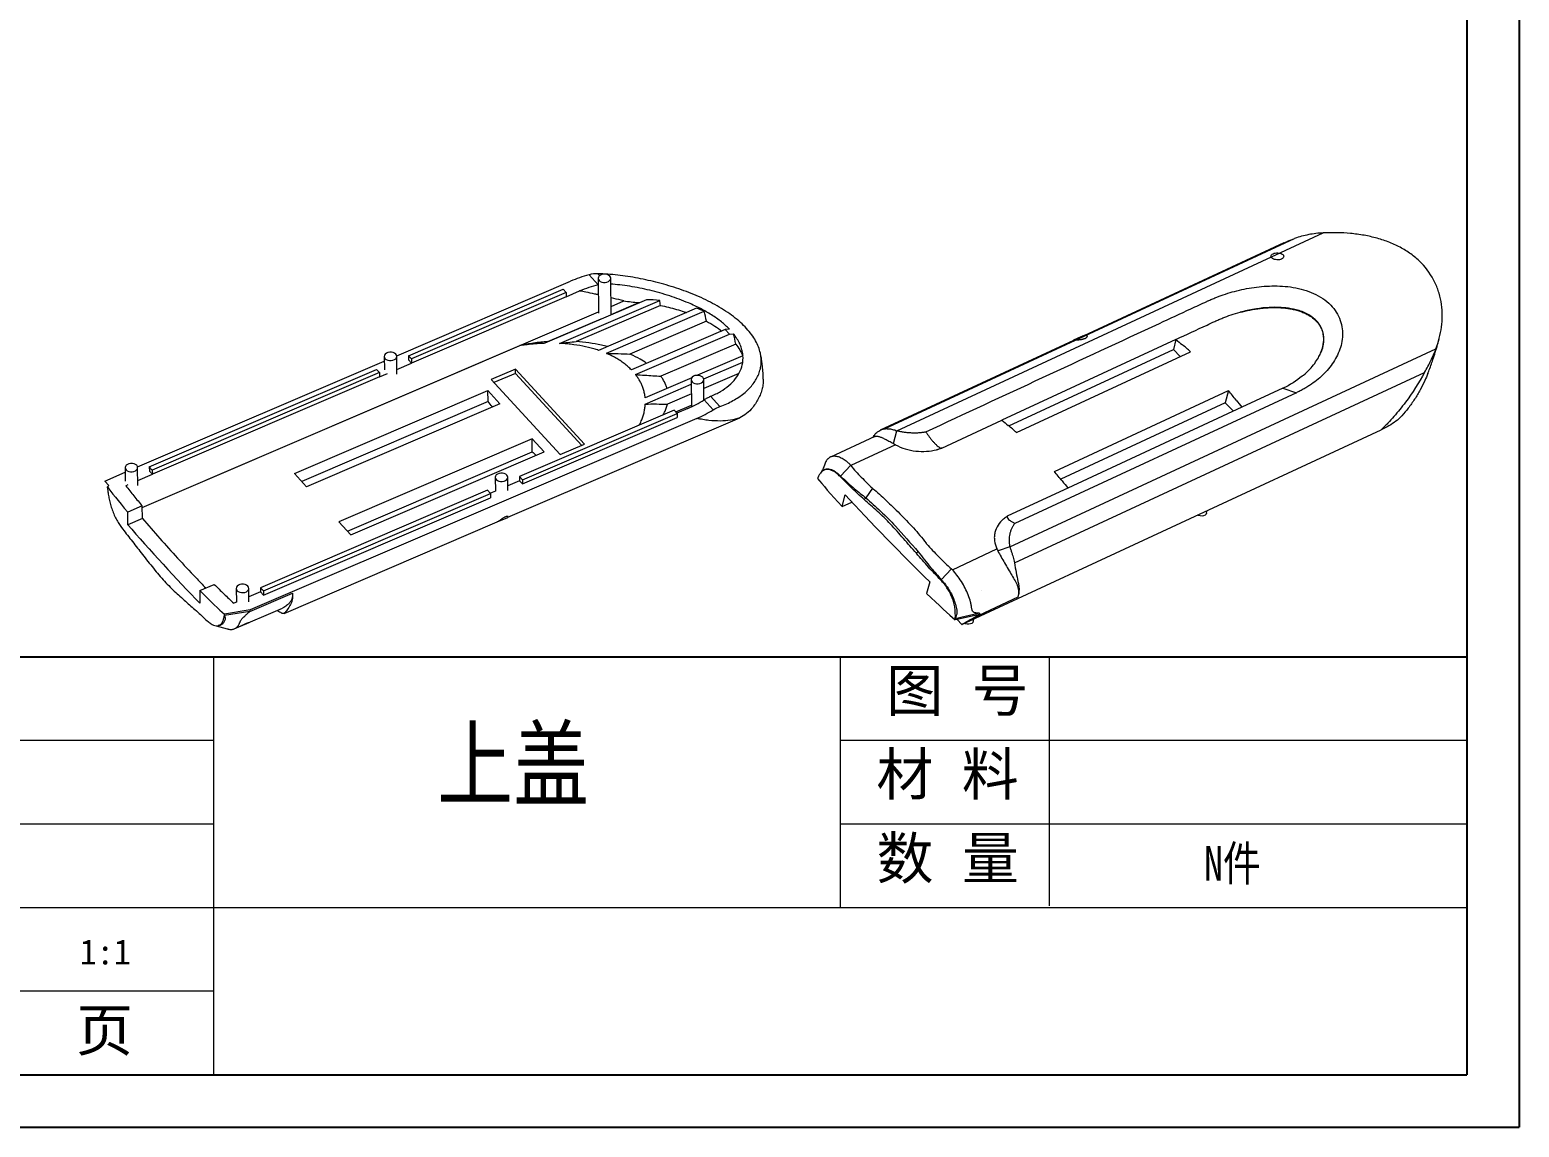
# Model space of a CAD drawing. Header units: inches. Extents: x 3168 to 3805, y 519 to 654.
# Drawn here: x 3476.3 to 3567.9, y 519 to 586.5 of the extents above; entities that cross this region are included whole.
import ezdxf

# ---------------------------------------------------------------- set-up
doc = ezdxf.new("R2010")
doc.units = ezdxf.units.IN
doc.layers.add('文字', color=81, linetype='Continuous')
doc.layers.add('细实线', color=3, linetype='Continuous', lineweight=9)
doc.styles.get("Standard").update_dxf_attribs({"font": 'txt', "bigfont": 'gbcbig.shx'})
doc.styles.add('宋体', font='', dxfattribs={"width": 0.8, "height": 3.5})
doc.styles.get('宋体').set_extended_font_data('SimSun')

msp = doc.modelspace()

# ---------------------------------------------------------------- linework, layer by layer
for p, q in [((3567.902, 653.956), (3567.902, 519.041)), ((3564.69, 650.744), (3564.69, 522.253)), ((3449.048, 547.951), (3564.69, 547.951)), ((3382.031, 522.253), (3564.69, 522.253)), ((3377.093, 519.041), (3567.902, 519.041))]:
    msp.add_line(p, q)
at = {"color": 7, "linetype": 'Continuous', "lineweight": 15}
for p, q in [((3528.852, 561.973), (3554.087, 573.677)), ((3529.628, 561.853), (3555.844, 574.013)), ((3553.422, 573.395), (3541.126, 567.692)), ((3552.637, 572.608), (3552.636, 572.606)), ((3498.855, 566.458), (3509.553, 571.045)), ((3511.253, 570.827), (3510.688, 571.441)), ((3511.248, 571.219), (3511.275, 569.076)), ((3512.047, 568.976), (3512.018, 571.228)), ((3499.577, 566.466), (3509.091, 570.545)), ((3509.276, 570.345), (3499.762, 566.265)), ((3509.279, 570.088), (3499.765, 566.008)), ((3514.214, 569.905), (3507.969, 567.227)), ((3508.869, 567.221), (3515.038, 569.866)), ((3509.091, 570.545), (3509.276, 570.345)), ((3509.276, 570.345), (3509.279, 570.088)), ((3509.279, 570.088), (3510.107, 570.443)), ((3483.207, 557.135), (3511.274, 569.17)), ((3515.076, 569.552), (3509.899, 567.333)), ((3517.307, 569.384), (3511.27, 566.795)), ((3511.754, 566.611), (3517.777, 569.193)), ((3512.04, 569.498), (3512.828, 569.836)), ((3513.749, 569.732), (3513.799, 569.727)), ((3517.907, 568.581), (3513.204, 566.564)), ((3519.065, 568.066), (3513.298, 565.593)), ((3519.318, 568.1), (3519.065, 568.066)), ((3519.065, 568.066), (3519.323, 567.785)), ((3508.226, 567.338), (3508.158, 567.335)), ((3513.548, 565.308), (3519.323, 567.785)), ((3519.711, 567.179), (3515.1, 565.202)), ((3519.323, 567.785), (3519.567, 567.817)), ((3540.48, 567.392), (3528.599, 561.882)), ((3546.791, 567.466), (3536.084, 562.499)), ((3540.48, 567.409), (3540.475, 567.39)), ((3540.928, 567.618), (3540.485, 567.413)), ((3546.791, 567.466), (3546.63, 566.849)), ((3483.208, 557.125), (3506.434, 567.084)), ((3498.088, 566.415), (3498.098, 565.594)), ((3498.872, 565.328), (3498.858, 566.425)), ((3499.577, 566.466), (3499.58, 566.209)), ((3499.762, 566.265), (3499.577, 566.466)), ((3499.765, 566.008), (3499.58, 566.209)), ((3499.762, 566.265), (3499.765, 566.008)), ((3520.15, 566.46), (3517.354, 565.261)), ((3536.501, 562.151), (3546.63, 566.849)), ((3536.565, 554.722), (3562.777, 566.88)), ((3536.984, 561.738), (3547.691, 566.704)), ((3546.63, 566.849), (3547.056, 566.41)), ((3482.918, 559.624), (3498.092, 566.131)), ((3483.641, 559.632), (3497.615, 565.624)), ((3497.799, 565.424), (3483.825, 559.432)), ((3497.615, 565.624), (3497.799, 565.424)), ((3497.799, 565.424), (3497.803, 565.167)), ((3497.803, 565.167), (3498.284, 565.373)), ((3498.868, 565.624), (3499.765, 566.008)), ((3506.155, 565.638), (3504.668, 565)), ((3506.158, 565.381), (3504.838, 564.815)), ((3510.401, 561.019), (3506.155, 565.638)), ((3506.158, 565.381), (3506.155, 565.638)), ((3510.234, 560.948), (3506.158, 565.381)), ((3517.739, 565.034), (3520.141, 566.064)), ((3519.897, 565.368), (3517.749, 564.447)), ((3536.862, 553.739), (3562.085, 565.439)), ((3497.803, 565.167), (3483.829, 559.175)), ((3504.668, 565), (3508.915, 560.382)), ((3517.013, 565.114), (3514.138, 563.881)), ((3514.147, 563.493), (3516.976, 564.706)), ((3516.972, 564.994), (3516.993, 563.323)), ((3517.758, 563.759), (3517.742, 565.004)), ((3553.364, 564.462), (3550.848, 563.295)), ((3553.364, 564.462), (3554.193, 564.187)), ((3492.575, 559.216), (3504.468, 564.316)), ((3504.476, 563.655), (3493.013, 558.74)), ((3505.207, 563.513), (3493.314, 558.413)), ((3504.468, 564.316), (3505.207, 563.513)), ((3504.476, 563.655), (3504.468, 564.316)), ((3516.983, 564.119), (3515.515, 563.489)), ((3518.324, 563.137), (3517.76, 563.75)), ((3518.74, 563.343), (3518.165, 563.968)), ((3554.193, 564.187), (3536.882, 556.157)), ((3539.308, 559.349), (3550.015, 564.316)), ((3549.82, 563.569), (3539.7, 558.875)), ((3550.015, 564.316), (3549.82, 563.569)), ((3550.323, 563.052), (3549.82, 563.569)), ((3517.308, 562.612), (3489.84, 550.834)), ((3505.695, 556.53), (3519.955, 562.644)), ((3515.923, 563.116), (3506.409, 559.037)), ((3506.593, 558.836), (3516.107, 562.916)), ((3506.596, 558.579), (3516.111, 562.659)), ((3516.107, 562.916), (3515.923, 563.116)), ((3516.021, 563.009), (3516.992, 563.425)), ((3516.754, 563.214), (3516.093, 562.931)), ((3516.107, 562.916), (3516.111, 562.659)), ((3550.848, 563.295), (3540.141, 558.329)), ((3529.415, 561.073), (3529.628, 561.853)), ((3532.391, 560.787), (3536.084, 562.499)), ((3533.622, 549.949), (3559.421, 561.915)), ((3507.187, 561.359), (3495.294, 556.26)), ((3507.926, 560.556), (3507.187, 561.359)), ((3507.197, 560.56), (3507.187, 561.359)), ((3508.915, 560.382), (3510.401, 561.019)), ((3528.272, 561.504), (3525.536, 560.235)), ((3529.545, 560.993), (3526.793, 559.717)), ((3529.415, 561.073), (3529.412, 561.065)), ((3532.391, 560.786), (3532.34, 560.772)), ((3495.824, 555.683), (3507.197, 560.56)), ((3496.033, 555.457), (3507.926, 560.556)), ((3526.054, 560.454), (3526.054, 560.454)), ((3480.896, 558.757), (3482.155, 559.297)), ((3482.152, 559.582), (3482.162, 558.76)), ((3482.935, 558.495), (3482.922, 559.592)), ((3482.932, 558.79), (3483.829, 559.175)), ((3483.825, 559.432), (3483.641, 559.632)), ((3483.641, 559.632), (3483.644, 559.376)), ((3483.829, 559.175), (3483.644, 559.376)), ((3483.825, 559.432), (3483.829, 559.175)), ((3493.314, 558.413), (3492.575, 559.216)), ((3504.919, 558.986), (3504.93, 558.145)), ((3505.7, 558.174), (3505.689, 558.996)), ((3506.409, 559.037), (3506.412, 558.78)), ((3506.409, 559.037), (3506.593, 558.836)), ((3525.06, 559.391), (3525.009, 559.342)), ((3526.158, 559.061), (3526.132, 559.041)), ((3526.786, 559.726), (3526.158, 559.061)), ((3481.149, 558.482), (3480.896, 558.757)), ((3481.149, 558.482), (3481.063, 558.409)), ((3482.192, 558.473), (3482.348, 558.54)), ((3504.446, 558.195), (3490.472, 552.203)), ((3490.657, 552.002), (3504.631, 557.994)), ((3504.631, 557.994), (3504.446, 558.195)), ((3504.931, 558.145), (3504.617, 558.01)), ((3504.631, 557.994), (3504.634, 557.738)), ((3506.412, 558.78), (3505.696, 558.473)), ((3506.412, 558.78), (3506.596, 558.579)), ((3506.593, 558.836), (3506.596, 558.579)), ((3528.113, 558.323), (3527.717, 557.725)), ((3540.141, 558.329), (3536.448, 556.616)), ((3483.206, 557.228), (3482.314, 556.846)), ((3483.216, 556.458), (3483.206, 557.228)), ((3490.66, 551.746), (3504.634, 557.738)), ((3526.253, 557.196), (3526.441, 557.915)), ((3526.253, 557.196), (3526.849, 557.472)), ((3527.717, 557.725), (3527.614, 557.618)), ((3482.324, 556.075), (3482.314, 556.846)), ((3483.216, 556.458), (3482.324, 556.075)), ((3491.926, 550.625), (3505.031, 556.245)), ((3495.294, 556.26), (3496.033, 555.457)), ((3505.01, 556.236), (3505.008, 556.235)), ((3505.03, 556.243), (3505.684, 556.524)), ((3505.72, 556.556), (3505.72, 556.577)), ((3548.67, 556.792), (3548.711, 556.947)), ((3530.935, 554.415), (3530.821, 554.318)), ((3533.034, 553.31), (3535.78, 554.584)), ((3535.844, 554.463), (3535.837, 554.461)), ((3536.565, 554.722), (3535.844, 554.463)), ((3532.976, 553.362), (3532.354, 552.691)), ((3531.64, 552.57), (3531.453, 551.851)), ((3532.354, 552.691), (3532.329, 552.671)), ((3486.745, 552.027), (3487.638, 552.409)), ((3486.745, 552.027), (3486.755, 551.256)), ((3488.983, 552.153), (3488.994, 551.311)), ((3489.763, 551.341), (3489.753, 552.163)), ((3490.475, 551.947), (3489.76, 551.64)), ((3489.827, 550.744), (3492.443, 551.866)), ((3490.472, 552.203), (3490.475, 551.947)), ((3490.472, 552.203), (3490.657, 552.002)), ((3490.475, 551.947), (3490.66, 551.746)), ((3490.657, 552.002), (3490.66, 551.746)), ((3537.055, 551.612), (3534.312, 550.34)), ((3534.815, 552.019), (3534.815, 552.02)), ((3489.84, 550.834), (3488.263, 550.578)), ((3489.827, 550.745), (3488.265, 550.504)), ((3488.995, 551.312), (3488.839, 551.245)), ((3488.866, 549.68), (3491.832, 550.952)), ((3489.827, 550.744), (3489.827, 550.745)), ((3534.705, 550.642), (3533.213, 550.294)), ((3487.755, 549.87), (3488.437, 549.672)), ((3487.826, 549.864), (3487.879, 549.869)), ((3489.249, 549.844), (3489.778, 550.071)), ((3533.324, 550.254), (3533.198, 550.236)), ((3534.706, 550.566), (3533.324, 550.254)), ((3533.324, 550.254), (3533.622, 549.949)), ((3534.323, 550.137), (3534.364, 550.293))]:
    msp.add_line(p, q, dxfattribs=at)
at = {"color": 8, "linetype": 'Continuous', "lineweight": 15}
for p, q in [((3511.34, 571.391), (3511.233, 571.507)), ((3512.046, 569.002), (3513.749, 569.732)), ((3508.158, 567.335), (3511.43, 568.737))]:
    msp.add_line(p, q, dxfattribs=at)
at = {"color": 7, "linetype": 'Continuous', "lineweight": 15, "flags": 128}
for points in [[(3511.96, 571.364), (3511.89, 571.42), (3511.799, 571.461), (3511.694, 571.482), (3511.584, 571.483), (3511.479, 571.462), (3511.386, 571.422), (3511.313, 571.366), (3511.266, 571.299), (3511.248, 571.225), (3511.262, 571.151), (3511.306, 571.083), (3511.377, 571.027), (3511.468, 570.986), (3511.573, 570.965), (3511.682, 570.964), (3511.788, 570.985), (3511.881, 571.025), (3511.954, 571.081), (3512.001, 571.148), (3512.018, 571.222), (3512.004, 571.296), (3511.96, 571.364)], [(3498.8, 566.561), (3498.73, 566.617), (3498.638, 566.658), (3498.534, 566.679), (3498.424, 566.679), (3498.319, 566.659), (3498.225, 566.619), (3498.152, 566.563), (3498.105, 566.495), (3498.088, 566.422), (3498.102, 566.348), (3498.146, 566.28), (3498.216, 566.224), (3498.308, 566.183), (3498.412, 566.162), (3498.522, 566.161), (3498.627, 566.182), (3498.721, 566.222), (3498.794, 566.278), (3498.841, 566.345), (3498.858, 566.419), (3498.844, 566.493), (3498.8, 566.561)], [(3517.03, 564.859), (3517.1, 564.802), (3517.192, 564.762), (3517.296, 564.74), (3517.406, 564.74), (3517.511, 564.761), (3517.605, 564.8), (3517.678, 564.856), (3517.725, 564.924), (3517.742, 564.998), (3517.728, 565.071), (3517.684, 565.139), (3517.614, 565.196), (3517.522, 565.236), (3517.418, 565.258), (3517.308, 565.258), (3517.202, 565.238), (3517.109, 565.198), (3517.036, 565.142), (3516.989, 565.074), (3516.972, 565.001), (3516.986, 564.927), (3517.03, 564.859)], [(3482.864, 559.727), (3482.793, 559.784), (3482.702, 559.824), (3482.597, 559.846), (3482.488, 559.846), (3482.382, 559.825), (3482.289, 559.786), (3482.216, 559.73), (3482.169, 559.662), (3482.152, 559.588), (3482.166, 559.515), (3482.21, 559.447), (3482.28, 559.39), (3482.371, 559.35), (3482.476, 559.328), (3482.585, 559.328), (3482.691, 559.348), (3482.784, 559.388), (3482.857, 559.444), (3482.904, 559.512), (3482.922, 559.585), (3482.908, 559.659), (3482.864, 559.727)], [(3504.977, 558.851), (3505.048, 558.794), (3505.139, 558.754), (3505.244, 558.732), (3505.353, 558.732), (3505.459, 558.753), (3505.552, 558.793), (3505.625, 558.849), (3505.672, 558.916), (3505.689, 558.99), (3505.675, 559.064), (3505.632, 559.131), (3505.561, 559.188), (3505.47, 559.229), (3505.365, 559.25), (3505.256, 559.25), (3505.15, 559.23), (3505.057, 559.19), (3504.984, 559.134), (3504.937, 559.066), (3504.92, 558.993), (3504.933, 558.919), (3504.977, 558.851)], [(3505.682, 556.523), (3505.689, 556.526), (3505.705, 556.535), (3505.716, 556.545), (3505.72, 556.554), (3505.718, 556.564), (3505.713, 556.57), (3505.705, 556.576), (3505.694, 556.58), (3505.678, 556.584), (3505.66, 556.586), (3505.637, 556.586), (3505.622, 556.584), (3505.605, 556.581), (3505.586, 556.577), (3505.564, 556.57), (3505.54, 556.561), (3505.514, 556.549), (3505.488, 556.536), (3505.466, 556.523), (3505.423, 556.497), (3505.388, 556.474), (3505.356, 556.452), (3505.323, 556.429), (3505.281, 556.399), (3505.241, 556.371), (3505.203, 556.344), (3505.164, 556.319), (3505.128, 556.295), (3505.093, 556.275), (3505.062, 556.258), (3505.031, 556.244), (3505.01, 556.236), (3505.01, 556.236)], [(3548.67, 556.792), (3548.637, 556.723), (3548.576, 556.666), (3548.492, 556.627), (3548.392, 556.61), (3548.285, 556.615), (3548.179, 556.642), (3548.115, 556.671)], [(3489.041, 552.018), (3489.111, 551.961), (3489.203, 551.92), (3489.307, 551.899), (3489.417, 551.899), (3489.523, 551.919), (3489.616, 551.959), (3489.689, 552.015), (3489.736, 552.083), (3489.753, 552.156), (3489.739, 552.23), (3489.695, 552.298), (3489.625, 552.355), (3489.533, 552.395), (3489.429, 552.417), (3489.319, 552.417), (3489.214, 552.396), (3489.12, 552.356), (3489.047, 552.3), (3489, 552.233), (3488.983, 552.159), (3488.997, 552.085), (3489.041, 552.018)], [(3534.323, 550.137), (3534.29, 550.069), (3534.228, 550.012), (3534.145, 549.973), (3534.045, 549.955), (3533.938, 549.96), (3533.832, 549.987), (3533.767, 550.016)]]:
    msp.add_lwpolyline(points, dxfattribs=at)
at = {"color": 7, "linetype": 'Continuous', "lineweight": 15}
for centre, radius, start, end in [((3563.826, 587.419), 26.236, 229.51086, 230.60419), ((3534.995, 552.318), 19.188, 48.56975, 50.59578), ((3473.584, 539.212), 39.393, 37.72252, 38.35232), ((3529.82, 547.25), 26.44, 38.56254, 40.19864), ((3579.518, 586.874), 37.121, 218.56683, 219.43431), ((3553.119, 582.453), 26.236, 229.51086, 230.60419), ((3524.288, 547.352), 19.188, 48.56975, 50.59578), ((3518.553, 572.633), 16.575, 226.75432, 227.85404), ((3519.113, 542.284), 26.44, 38.56254, 40.19864), ((3568.812, 581.908), 37.121, 218.56683, 219.43431)]:
    msp.add_arc(centre, radius, start, end, dxfattribs=at)
for centre, major_axis, ratio, start_param, end_param in [((3529.073, 554.625), (-4.553, 4.674), 0.042666, 0.365265, 0.947558), ((3484.773, 554.541), (-3.882, 4.213), 0.053253, 0.36132, 0.943749), ((3529.26, 555.345), (-4.553, 4.674), 0.042666, 0.947558, 2.16405), ((3539.249, 555.854), (3.543, 0.15), 0.396463, 2.465898, 2.4857), ((3484.783, 553.77), (-3.882, 4.213), 0.053253, 0.943749, 2.16024), ((3484.773, 554.541), (-3.882, 4.213), 0.053253, 2.16024, 2.742533), ((3529.073, 554.625), (-4.553, 4.674), 0.042666, 2.16405, 2.746479), ((3531.237, 552.398), (23.034, 12.881), 0.125162, 4.745965, 4.776071), ((3532.355, 551.649), (14.658, 8.197), 0.125162, 4.776071, 4.803178)]:
    msp.add_ellipse(centre, major_axis=major_axis, ratio=ratio, start_param=start_param, end_param=end_param, dxfattribs=at)
for points, knots in [([(3553.424, 573.393), (3553.499, 573.429), (3553.716, 573.531), (3553.94, 573.619), (3554.087, 573.677)], [0, 0, 0, 0, 0.345614, 1, 1, 1, 1]), ([(3555.844, 574.013), (3555.543, 574), (3555.247, 573.963), (3554.661, 573.849), (3554.372, 573.773), (3554.087, 573.677)], [0, 0, 0, 0, 0.5, 0.5, 1, 1, 1, 1]), ([(3561.882, 572.161), (3561.708, 572.34), (3561.515, 572.509), (3561.106, 572.818), (3560.889, 572.958), (3560.43, 573.211), (3560.187, 573.326), (3559.685, 573.526), (3559.428, 573.612), (3558.901, 573.758), (3558.632, 573.818), (3558.083, 573.915), (3557.804, 573.952), (3556.97, 574.029), (3556.409, 574.038), (3555.844, 574.013)], [0, 0, 0, 0, 0.125, 0.125, 0.25, 0.25, 0.375, 0.375, 0.5, 0.5, 0.625, 0.625, 0.75, 0.75, 1, 1, 1, 1]), ([(3552.731, 572.438), (3552.798, 572.395), (3552.894, 572.367), (3553.099, 572.354), (3553.206, 572.371), (3553.324, 572.425), (3553.356, 572.448), (3553.401, 572.499), (3553.414, 572.527), (3553.422, 572.613), (3553.386, 572.67), (3553.253, 572.753), (3553.155, 572.78), (3552.952, 572.79), (3552.844, 572.772), (3552.686, 572.699), (3552.638, 572.645), (3552.628, 572.535), (3552.664, 572.48), (3552.731, 572.438)], [0, 0, 0, 0, 0.125, 0.125, 0.25, 0.25, 0.3125, 0.3125, 0.375, 0.375, 0.5, 0.5, 0.625, 0.625, 0.75, 0.75, 0.875, 0.875, 1, 1, 1, 1]), ([(3562.777, 566.88), (3562.942, 567.317), (3563.058, 567.766), (3563.15, 568.452), (3563.166, 568.683), (3563.167, 569.15), (3563.152, 569.386), (3563.088, 569.849), (3563.04, 570.078), (3562.906, 570.529), (3562.822, 570.752), (3562.509, 571.405), (3562.231, 571.803), (3561.882, 572.161)], [0, 0, 0, 0, 0.25, 0.25, 0.375, 0.375, 0.5, 0.5, 0.625, 0.625, 0.75, 0.75, 1, 1, 1, 1]), ([(3518.74, 563.343), (3519.032, 563.447), (3519.298, 563.568), (3519.786, 563.836), (3520.008, 563.984), (3520.307, 564.227), (3520.401, 564.312), (3520.574, 564.486), (3520.655, 564.575), (3520.876, 564.852), (3520.997, 565.047), (3521.134, 565.358), (3521.173, 565.465), (3521.233, 565.685), (3521.254, 565.798), (3521.291, 566.143), (3521.279, 566.38), (3521.198, 566.749), (3521.161, 566.875), (3521.063, 567.128), (3521.003, 567.255), (3520.792, 567.634), (3520.608, 567.887), (3520.262, 568.265), (3520.136, 568.39), (3519.867, 568.633), (3519.724, 568.752), (3519.42, 568.985), (3519.26, 569.098), (3518.922, 569.32), (3518.746, 569.428), (3518.205, 569.736), (3517.825, 569.925), (3517.029, 570.274), (3516.623, 570.431), (3515.801, 570.71), (3515.384, 570.834), (3514.753, 570.999), (3514.54, 571.05), (3514.118, 571.145), (3513.908, 571.188), (3513.281, 571.305), (3512.865, 571.369), (3512.042, 571.463), (3511.632, 571.495), (3511.233, 571.507)], [0, 0, 0, 0, 0.0625, 0.0625, 0.125, 0.125, 0.15625, 0.15625, 0.1875, 0.1875, 0.25, 0.25, 0.28125, 0.28125, 0.3125, 0.3125, 0.375, 0.375, 0.40625, 0.40625, 0.4375, 0.4375, 0.5, 0.5, 0.53125, 0.53125, 0.5625, 0.5625, 0.59375, 0.59375, 0.625, 0.625, 0.6875, 0.6875, 0.75, 0.75, 0.8125, 0.8125, 0.84375, 0.84375, 0.875, 0.875, 0.9375, 0.9375, 1, 1, 1, 1]), ([(3519.318, 568.1), (3519.241, 568.175), (3519.089, 568.326), (3518.826, 568.548), (3518.538, 568.764), (3518.226, 568.973), (3517.896, 569.172), (3517.433, 569.425), (3516.88, 569.684), (3516.24, 569.941), (3515.648, 570.147), (3515.04, 570.331), (3514.424, 570.491), (3513.807, 570.625), (3513.189, 570.735), (3512.591, 570.819), (3512.206, 570.851), (3512.023, 570.866)], [0, 0, 0, 0, 0.048058, 0.096118, 0.145591, 0.195068, 0.244227, 0.293392, 0.393737, 0.468224, 0.543292, 0.619953, 0.697075, 0.773913, 0.850754, 0.929276, 1, 1, 1, 1]), ([(3531.404, 561.788), (3533.798, 562.899), (3538.586, 565.119), (3544.022, 567.64), (3547.386, 569.201), (3548.377, 569.661), (3548.741, 569.83), (3548.823, 569.867), (3548.967, 569.93), (3549.261, 570.053), (3549.699, 570.215), (3550.253, 570.387), (3550.832, 570.532), (3551.435, 570.646), (3552.056, 570.725), (3552.696, 570.762), (3553.347, 570.749), (3554.002, 570.677), (3554.649, 570.534), (3555.267, 570.309), (3555.837, 569.994), (3556.312, 569.599), (3556.677, 569.139), (3556.917, 568.643), (3557.038, 568.12), (3557.046, 567.6), (3556.958, 567.096), (3556.788, 566.618), (3556.551, 566.17), (3556.259, 565.753), (3555.918, 565.37), (3555.537, 565.021), (3555.191, 564.759), (3554.898, 564.566), (3554.671, 564.431), (3554.436, 564.303), (3554.274, 564.225), (3554.193, 564.187)], [0, 0, 0, 0, 0.2374615, 0.474923, 0.539102, 0.5711915, 0.573197, 0.5752017, 0.5792085, 0.5872165, 0.6032457, 0.6193702, 0.6356679, 0.6519338, 0.6681911, 0.6845923, 0.7011371, 0.7176847, 0.7344865, 0.7513635, 0.7683761, 0.7861655, 0.8024145, 0.8194415, 0.8362751, 0.8530769, 0.8696554, 0.8862323, 0.9026053, 0.9188958, 0.9352425, 0.9514884, 0.9676324, 0.9756856, 0.9837744, 0.9918738, 1, 1, 1, 1]), ([(3511.261, 570.208), (3511.187, 570.224), (3510.919, 570.286), (3510.537, 570.364), (3510.235, 570.421), (3510.11, 570.442), (3510.107, 570.443)], [0, 0, 0, 0, 0.178703, 0.651674, 0.991545, 1, 1, 1, 1]), ([(3512.828, 569.836), (3512.62, 569.887), (3512.349, 569.953), (3512.093, 570.014), (3512.033, 570.028)], [0, 0, 0, 0, 0.766351, 1, 1, 1, 1]), ([(3515.076, 569.552), (3515.24, 569.518), (3515.571, 569.449), (3516.061, 569.316), (3516.431, 569.204), (3516.632, 569.129), (3516.675, 569.113)], [0, 0, 0, 0, 0.303106, 0.607493, 0.916248, 1, 1, 1, 1]), ([(3546.791, 567.466), (3547.428, 567.761), (3548.224, 568.13), (3549.02, 568.499), (3549.258, 568.61), (3549.338, 568.647), (3549.499, 568.719), (3549.581, 568.754), (3549.999, 568.921), (3550.353, 569.037), (3550.731, 569.133)], [0, 0, 0, 0, 0.5, 0.625, 0.625, 0.6875, 0.6875, 0.75, 0.75, 1, 1, 1, 1]), ([(3554.552, 565.204), (3554.58, 565.227), (3554.745, 565.362), (3555.015, 565.617), (3555.318, 565.977), (3555.535, 566.307), (3555.709, 566.652), (3555.846, 567.054), (3555.893, 567.476), (3555.846, 567.849), (3555.753, 568.137), (3555.608, 568.401), (3555.414, 568.637), (3555.174, 568.847), (3554.882, 569.029), (3554.545, 569.18), (3554.102, 569.319), (3553.57, 569.412), (3553.014, 569.444), (3552.404, 569.431), (3551.681, 569.353), (3551.09, 569.229), (3550.767, 569.142), (3550.731, 569.133)], [0, 0, 0, 0, 0.0131185, 0.0786686, 0.1380349, 0.1908238, 0.2299935, 0.2873907, 0.3555911, 0.3934695, 0.4300688, 0.4670895, 0.500271, 0.5335217, 0.5707463, 0.6075688, 0.6455024, 0.7091971, 0.7662062, 0.8104358, 0.8920252, 0.9879317, 1, 1, 1, 1]), ([(3551.977, 569.372), (3552.035, 569.378), (3552.151, 569.392), (3552.362, 569.41), (3552.608, 569.424), (3552.888, 569.429), (3553.169, 569.422), (3553.45, 569.401), (3553.729, 569.366), (3554.004, 569.315), (3554.274, 569.247), (3554.535, 569.159), (3554.822, 569.034), (3555.123, 568.859), (3555.41, 568.616), (3555.633, 568.337), (3555.782, 568.033), (3555.863, 567.714), (3555.877, 567.431), (3555.853, 567.184), (3555.81, 566.977), (3555.756, 566.788), (3555.704, 566.673), (3555.683, 566.625)], [0, 0, 0, 0, 0.028334, 0.056324, 0.101808, 0.145978, 0.188981, 0.234257, 0.277891, 0.320134, 0.364983, 0.408103, 0.449957, 0.514695, 0.57787, 0.641366, 0.7064, 0.769842, 0.836628, 0.878897, 0.922495, 0.967731, 1, 1, 1, 1]), ([(3517.907, 568.581), (3518.083, 568.485), (3518.426, 568.298), (3518.718, 568.083), (3518.86, 567.978)], [0, 0, 0, 0, 0.513665, 1, 1, 1, 1]), ([(3508.158, 567.335), (3507.857, 567.315), (3507.566, 567.281), (3506.994, 567.196), (3506.712, 567.144), (3506.434, 567.084)], [0, 0, 0, 0, 0.5, 0.5, 1, 1, 1, 1]), ([(3507.969, 567.227), (3507.888, 567.224), (3507.726, 567.218), (3507.483, 567.203), (3507.238, 567.183), (3506.992, 567.158), (3506.776, 567.132), (3506.589, 567.107), (3506.486, 567.092), (3506.434, 567.084)], [0, 0, 0, 0, 0.156206, 0.313665, 0.472506, 0.632853, 0.794829, 0.897203, 1, 1, 1, 1]), ([(3511.27, 566.795), (3511.223, 566.81), (3511.131, 566.841), (3510.813, 566.937), (3510.294, 567.063), (3509.694, 567.155), (3509.215, 567.202), (3508.985, 567.215), (3508.869, 567.221)], [0, 0, 0, 0, 0.061808, 0.124035, 0.419116, 0.722679, 0.860581, 1, 1, 1, 1]), ([(3511.814, 567.028), (3511.691, 567.059), (3511.318, 567.154), (3510.676, 567.262), (3510.159, 567.309), (3509.899, 567.333)], [0, 0, 0, 0, 0.1954278, 0.5956934, 1, 1, 1, 1]), ([(3518.165, 563.968), (3518.386, 564.058), (3518.589, 564.159), (3518.964, 564.382), (3519.136, 564.504), (3519.599, 564.9), (3519.834, 565.195), (3520.06, 565.692), (3520.114, 565.867), (3520.167, 566.229), (3520.168, 566.416), (3520.123, 566.707), (3520.1, 566.807), (3520.039, 567.006), (3520, 567.107), (3519.906, 567.308), (3519.85, 567.409), (3519.722, 567.613), (3519.649, 567.715), (3519.567, 567.817)], [0, 0, 0, 0, 0.125, 0.125, 0.25, 0.25, 0.5, 0.5, 0.625, 0.625, 0.75, 0.75, 0.8125, 0.8125, 0.875, 0.875, 0.9375, 0.9375, 1, 1, 1, 1]), ([(3519.711, 567.179), (3519.799, 567.06), (3519.978, 566.82), (3520.087, 566.578), (3520.142, 566.456)], [0, 0, 0, 0, 0.496863, 1, 1, 1, 1]), ([(3540.48, 567.409), (3540.48, 567.41), (3540.481, 567.411), (3540.488, 567.414), (3540.5, 567.418), (3540.517, 567.422), (3540.538, 567.425), (3540.564, 567.429), (3540.593, 567.432), (3540.616, 567.434), (3540.626, 567.435)], [0, 0, 0, 0, 0.105553, 0.227472, 0.357636, 0.489582, 0.62153, 0.753485, 0.892898, 1, 1, 1, 1]), ([(3540.626, 567.435), (3540.635, 567.436), (3540.653, 567.437), (3540.684, 567.44), (3540.719, 567.442), (3540.756, 567.445), (3540.791, 567.448), (3540.82, 567.451), (3540.851, 567.454), (3540.888, 567.458), (3540.933, 567.465), (3540.975, 567.471), (3541.019, 567.479), (3541.062, 567.489), (3541.104, 567.5), (3541.143, 567.512), (3541.179, 567.525), (3541.211, 567.538), (3541.239, 567.552), (3541.264, 567.566), (3541.285, 567.581), (3541.302, 567.595), (3541.317, 567.609), (3541.328, 567.624), (3541.335, 567.637), (3541.339, 567.651), (3541.339, 567.663), (3541.336, 567.675), (3541.329, 567.685), (3541.319, 567.693), (3541.305, 567.7), (3541.287, 567.705), (3541.264, 567.709), (3541.236, 567.71), (3541.204, 567.707), (3541.166, 567.702), (3541.122, 567.692), (3541.072, 567.677), (3541.019, 567.657), (3540.97, 567.638), (3540.939, 567.623), (3540.928, 567.618)], [0, 0, 0, 0, 0.026459, 0.052921, 0.079385, 0.107275, 0.135689, 0.149987, 0.164119, 0.193778, 0.217532, 0.24129, 0.266177, 0.289943, 0.313712, 0.339025, 0.36006, 0.381097, 0.40335, 0.423211, 0.443071, 0.463926, 0.484161, 0.504394, 0.525528, 0.547488, 0.569445, 0.592278, 0.615383, 0.638486, 0.661587, 0.686388, 0.717193, 0.747993, 0.778789, 0.811825, 0.852256, 0.892682, 0.933105, 0.97648, 1, 1, 1, 1]), ([(3562.284, 565.371), (3562.301, 565.417), (3562.411, 565.701), (3562.567, 566.136), (3562.746, 566.685), (3562.858, 567.063), (3562.937, 567.35), (3562.97, 567.48), (3562.986, 567.541)], [0, 0, 0, 0, 0.063927, 0.397026, 0.60377, 0.822463, 0.916276, 1, 1, 1, 1]), ([(3513.298, 565.593), (3513.263, 565.627), (3513.194, 565.696), (3513.084, 565.796), (3512.97, 565.893), (3512.849, 565.987), (3512.724, 566.078), (3512.593, 566.167), (3512.458, 566.252), (3512.276, 566.358), (3512.045, 566.481), (3511.851, 566.567), (3511.754, 566.611)], [0, 0, 0, 0, 0.084823, 0.169455, 0.254007, 0.338591, 0.42332, 0.508306, 0.593658, 0.679487, 0.839444, 1, 1, 1, 1]), ([(3511.754, 566.61), (3511.997, 566.605), (3512.239, 566.599), (3512.48, 566.591), (3512.722, 566.583), (3512.963, 566.574), (3513.204, 566.564)], [0, 0, 0, 0, 0.001374051, 0.001374051, 0.001374051, 0.002748223, 0.002748223, 0.002748223, 0.002748223]), ([(3514.231, 565.993), (3514.102, 566.08), (3513.805, 566.28), (3513.441, 566.459), (3513.222, 566.556), (3513.204, 566.564)], [0, 0, 0, 0, 0.410996, 0.950634, 1, 1, 1, 1]), ([(3521.404, 565.016), (3521.404, 565.045), (3521.404, 565.214), (3521.386, 565.516), (3521.351, 565.894), (3521.303, 566.221), (3521.265, 566.443), (3521.239, 566.558), (3521.234, 566.583)], [0, 0, 0, 0, 0.055767, 0.3209, 0.574046, 0.778401, 0.950538, 1, 1, 1, 1]), ([(3562.085, 565.439), (3562.225, 565.686), (3562.353, 565.929), (3562.585, 566.409), (3562.688, 566.646), (3562.777, 566.88)], [0, 0, 0, 0, 0.5, 0.5, 1, 1, 1, 1]), ([(3513.547, 565.308), (3513.737, 565.295), (3513.926, 565.282), (3514.115, 565.269), (3514.443, 565.247), (3514.771, 565.224), (3515.1, 565.202)], [0, 0, 0, 0, 0.001093599, 0.001093599, 0.001093599, 0.002993926, 0.002993926, 0.002993926, 0.002993926]), ([(3514.138, 563.881), (3514.133, 563.925), (3514.123, 564.011), (3514.1, 564.139), (3514.071, 564.266), (3514.036, 564.392), (3513.984, 564.545), (3513.911, 564.724), (3513.808, 564.924), (3513.689, 565.12), (3513.595, 565.245), (3513.548, 565.308)], [0, 0, 0, 0, 0.086773, 0.173172, 0.259302, 0.345271, 0.431188, 0.574496, 0.716712, 0.858367, 1, 1, 1, 1]), ([(3562.085, 565.439), (3561.739, 564.802), (3561.343, 564.19), (3560.679, 563.305), (3560.445, 563.016), (3560.075, 562.594), (3559.948, 562.454), (3559.754, 562.249), (3559.688, 562.181), (3559.556, 562.047), (3559.488, 561.98), (3559.421, 561.915)], [0, 0, 0, 0, 0.5, 0.5, 0.75, 0.75, 0.875, 0.875, 0.9375, 0.9375, 1, 1, 1, 1]), ([(3562.279, 565.373), (3562.222, 565.228), (3562.087, 564.885), (3561.816, 564.357), (3561.475, 563.79), (3561.101, 563.259), (3560.821, 562.932), (3560.69, 562.778)], [0, 0, 0, 0, 0.156981, 0.371077, 0.58855, 0.807202, 1, 1, 1, 1]), ([(3515.481, 564.457), (3515.463, 564.525), (3515.41, 564.719), (3515.27, 564.969), (3515.139, 565.147), (3515.1, 565.202)], [0, 0, 0, 0, 0.270238, 0.777143, 1, 1, 1, 1]), ([(3521.4, 565.016), (3521.402, 564.953), (3521.406, 564.785), (3521.363, 564.513), (3521.278, 564.201), (3521.145, 563.89), (3520.974, 563.584), (3520.828, 563.386), (3520.754, 563.287)], [0, 0, 0, 0, 0.101568, 0.272581, 0.452138, 0.632662, 0.815916, 1, 1, 1, 1]), ([(3513.776, 562.196), (3513.795, 562.232), (3513.839, 562.319), (3513.916, 562.49), (3513.999, 562.708), (3514.072, 562.961), (3514.122, 563.212), (3514.141, 563.39), (3514.146, 563.483), (3514.147, 563.493)], [0, 0, 0, 0, 0.087005, 0.207364, 0.4037, 0.596973, 0.78786, 0.977064, 1, 1, 1, 1]), ([(3515.225, 562.817), (3515.263, 562.876), (3515.352, 563.013), (3515.444, 563.238), (3515.492, 563.405), (3515.515, 563.489)], [0, 0, 0, 0, 0.274641, 0.6364821, 1, 1, 1, 1]), ([(3517.76, 563.75), (3517.832, 563.797), (3517.903, 563.839), (3518.037, 563.912), (3518.102, 563.943), (3518.165, 563.968)], [0, 0, 0, 0, 0.5, 0.5, 1, 1, 1, 1]), ([(3519.955, 562.644), (3519.591, 562.515), (3519.189, 562.454), (3518.529, 562.449), (3518.3, 562.462), (3517.939, 562.502), (3517.816, 562.519), (3517.628, 562.55), (3517.565, 562.561), (3517.437, 562.585), (3517.372, 562.599), (3517.308, 562.612)], [0, 0, 0, 0, 0.5, 0.5, 0.75, 0.75, 0.875, 0.875, 0.9375, 0.9375, 1, 1, 1, 1]), ([(3520.754, 563.287), (3520.64, 563.14), (3520.515, 563.015), (3520.248, 562.802), (3520.105, 562.714), (3519.955, 562.644)], [0, 0, 0, 0, 0.5, 0.5, 1, 1, 1, 1]), ([(3528.18, 561.462), (3528.185, 561.471), (3528.213, 561.53), (3528.258, 561.605), (3528.331, 561.704), (3528.436, 561.793), (3528.561, 561.867), (3528.701, 561.927), (3528.802, 561.957), (3528.852, 561.973)], [0, 0, 0, 0, 0.030695, 0.199728, 0.369704, 0.542488, 0.717339, 0.858047, 1, 1, 1, 1]), ([(3528.852, 561.973), (3528.876, 561.975), (3528.922, 561.98), (3528.995, 561.981), (3529.069, 561.978), (3529.144, 561.972), (3529.237, 561.958), (3529.352, 561.936), (3529.488, 561.9), (3529.582, 561.869), (3529.628, 561.853)], [0, 0, 0, 0, 0.10498, 0.208204, 0.3097, 0.409495, 0.50762, 0.673509, 0.83758, 1, 1, 1, 1]), ([(3529.628, 561.853), (3529.663, 561.845), (3529.734, 561.829), (3529.842, 561.808), (3529.951, 561.789), (3530.099, 561.767), (3530.286, 561.745), (3530.514, 561.73), (3530.741, 561.726), (3530.966, 561.734), (3531.189, 561.754), (3531.333, 561.777), (3531.404, 561.788)], [0, 0, 0, 0, 0.0635871, 0.1268727, 0.1899952, 0.2530944, 0.3791651, 0.5046075, 0.6288816, 0.7526037, 0.8765208, 1, 1, 1, 1]), ([(3531.404, 561.788), (3531.438, 561.735), (3531.505, 561.632), (3531.608, 561.485), (3531.713, 561.348), (3531.823, 561.215), (3531.938, 561.089), (3532.052, 560.979), (3532.155, 560.892), (3532.248, 560.824), (3532.31, 560.788), (3532.34, 560.772)], [0, 0, 0, 0, 0.132982, 0.260538, 0.3829, 0.500327, 0.629745, 0.749413, 0.840295, 0.923593, 1, 1, 1, 1]), ([(3528.273, 561.502), (3528.277, 561.505), (3528.296, 561.516), (3528.341, 561.522), (3528.408, 561.52), (3528.484, 561.505), (3528.565, 561.482), (3528.649, 561.451), (3528.744, 561.413), (3528.846, 561.366), (3528.957, 561.313), (3529.075, 561.252), (3529.201, 561.184), (3529.314, 561.121), (3529.386, 561.08), (3529.412, 561.065)], [0, 0, 0, 0, 0.0331, 0.129043, 0.227082, 0.32595, 0.403134, 0.480808, 0.560112, 0.640017, 0.717214, 0.794999, 0.874641, 0.954922, 1, 1, 1, 1]), ([(3529.545, 560.993), (3529.727, 560.889), (3529.924, 560.804), (3530.345, 560.672), (3530.561, 560.628), (3531.223, 560.553), (3531.664, 560.585), (3532.062, 560.682)], [0, 0, 0, 0, 0.25, 0.25, 0.5, 0.5, 1, 1, 1, 1]), ([(3532.34, 560.772), (3532.294, 560.756), (3532.204, 560.724), (3532.109, 560.696), (3532.062, 560.682)], [0, 0, 0, 0, 0.505336, 1, 1, 1, 1]), ([(3525.262, 559.962), (3525.205, 559.817), (3525.108, 559.571), (3524.98, 559.338), (3524.927, 559.243)], [0, 0, 0, 0, 0.591222, 1, 1, 1, 1]), ([(3526.786, 559.726), (3526.766, 559.751), (3526.726, 559.802), (3526.653, 559.87), (3526.575, 559.932), (3526.479, 559.999), (3526.374, 560.07), (3526.26, 560.14), (3526.148, 560.199), (3526.037, 560.242), (3525.928, 560.271), (3525.823, 560.285), (3525.723, 560.285), (3525.63, 560.27), (3525.546, 560.243), (3525.468, 560.2), (3525.401, 560.148), (3525.347, 560.097), (3525.31, 560.055), (3525.284, 560.017), (3525.27, 559.988), (3525.263, 559.971), (3525.263, 559.963), (3525.263, 559.962)], [0, 0, 0, 0, 0.038757, 0.077914, 0.117724, 0.15765, 0.21958, 0.281996, 0.345669, 0.409756, 0.473183, 0.537019, 0.600446, 0.664287, 0.727714, 0.791547, 0.858141, 0.89168, 0.925282, 0.960223, 0.977888, 0.995663, 1, 1, 1, 1]), ([(3526.132, 559.041), (3526.062, 559.103), (3525.992, 559.171), (3525.853, 559.287), (3525.783, 559.333), (3525.644, 559.406), (3525.575, 559.433), (3525.443, 559.468), (3525.379, 559.476), (3525.257, 559.471), (3525.2, 559.458), (3525.093, 559.414), (3525.045, 559.381), (3524.958, 559.288), (3524.92, 559.232), (3524.862, 559.153), (3524.842, 559.126), (3524.806, 559.068), (3524.79, 559.035), (3524.774, 559.002)], [0, 0, 0, 0, 0.125, 0.125, 0.25, 0.25, 0.375, 0.375, 0.5, 0.5, 0.625, 0.625, 0.75, 0.75, 0.875, 0.875, 0.9375, 0.9375, 1, 1, 1, 1]), ([(3525.064, 559.386), (3525.084, 559.408), (3525.137, 559.465), (3525.269, 559.511), (3525.425, 559.517), (3525.6, 559.471), (3525.783, 559.385), (3525.972, 559.241), (3526.096, 559.121), (3526.158, 559.061)], [0, 0, 0, 0, 0.094413, 0.246929, 0.399855, 0.54986, 0.700396, 0.85006, 1, 1, 1, 1]), ([(3527.614, 557.618), (3527.362, 557.848), (3527.111, 558.07), (3526.616, 558.547), (3526.373, 558.797), (3526.132, 559.041)], [0, 0, 0, 0, 0.5, 0.5, 1, 1, 1, 1]), ([(3526.158, 559.061), (3526.446, 558.803), (3526.953, 558.32), (3527.485, 557.912), (3527.717, 557.725)], [0, 0, 0, 0, 0.5592392, 1, 1, 1, 1]), ([(3526.793, 559.717), (3526.986, 559.462), (3527.212, 559.225), (3527.659, 558.763), (3527.88, 558.537), (3528.113, 558.323)], [0, 0, 0, 0, 0.5, 0.5, 1, 1, 1, 1]), ([(3481.066, 558.329), (3481.071, 558.28), (3481.076, 558.232), (3481.089, 558.131), (3481.096, 558.08), (3481.12, 557.926), (3481.135, 557.824), (3481.173, 557.615), (3481.198, 557.508), (3481.257, 557.288), (3481.292, 557.176), (3481.367, 556.957), (3481.408, 556.849), (3481.499, 556.635), (3481.547, 556.531), (3481.648, 556.333), (3481.701, 556.239), (3481.813, 556.065), (3481.871, 555.987), (3481.928, 555.903)], [0, 0, 0, 0, 0.0625, 0.0625, 0.125, 0.125, 0.25, 0.25, 0.375, 0.375, 0.5, 0.5, 0.625, 0.625, 0.75, 0.75, 0.875, 0.875, 1, 1, 1, 1]), ([(3482.192, 558.473), (3482.351, 558.262), (3482.519, 558.054), (3482.859, 557.639), (3483.032, 557.433), (3483.206, 557.228)], [0, 0, 0, 0, 0.5, 0.5, 1, 1, 1, 1]), ([(3528.129, 558.31), (3528.424, 558.081), (3528.696, 557.83), (3529.241, 557.306), (3529.517, 557.033), (3530.076, 556.472), (3530.361, 556.184), (3530.913, 555.581), (3531.178, 555.267), (3531.419, 554.932)], [0, 0, 0, 0, 0.25, 0.25, 0.5, 0.5, 0.75, 0.75, 1, 1, 1, 1]), ([(3530.821, 554.318), (3530.554, 554.615), (3530.292, 554.922), (3529.768, 555.528), (3529.504, 555.825), (3528.97, 556.382), (3528.699, 556.644), (3528.156, 557.139), (3527.883, 557.374), (3527.614, 557.618)], [0, 0, 0, 0, 0.25, 0.25, 0.5, 0.5, 0.75, 0.75, 1, 1, 1, 1]), ([(3527.717, 557.725), (3528.02, 557.45), (3528.625, 556.919), (3529.704, 555.836), (3530.466, 554.941), (3530.935, 554.415)], [0, 0, 0, 0, 0.280004, 0.560028, 1, 1, 1, 1]), ([(3483.216, 556.458), (3483.569, 556.05), (3484.275, 555.234), (3485.375, 554.025), (3486.318, 553.008), (3486.91, 552.399), (3487.117, 552.186)], [0, 0, 0, 0, 0.282391, 0.564867, 0.847552, 1, 1, 1, 1]), ([(3536.19, 556.439), (3536.054, 556.325), (3535.94, 556.196), (3535.759, 555.913), (3535.692, 555.757), (3535.635, 555.515), (3535.623, 555.432), (3535.614, 555.264), (3535.617, 555.177), (3535.648, 554.92), (3535.699, 554.751), (3535.78, 554.584)], [0, 0, 0, 0, 0.25, 0.25, 0.5, 0.5, 0.625, 0.625, 0.75, 0.75, 1, 1, 1, 1]), ([(3536.19, 556.439), (3536.224, 556.466), (3536.293, 556.52), (3536.367, 556.568), (3536.405, 556.592)], [0, 0, 0, 0, 0.494647, 1, 1, 1, 1]), ([(3536.405, 556.592), (3536.405, 556.585), (3536.404, 556.57), (3536.408, 556.548), (3536.415, 556.523), (3536.428, 556.495), (3536.465, 556.434), (3536.531, 556.368), (3536.625, 556.299), (3536.703, 556.25), (3536.789, 556.202), (3536.85, 556.172), (3536.882, 556.157)], [0, 0, 0, 0, 0.039788, 0.081555, 0.125423, 0.185544, 0.24937, 0.498673, 0.620705, 0.749305, 0.872558, 1, 1, 1, 1]), ([(3536.882, 556.157), (3536.863, 556.134), (3536.825, 556.087), (3536.774, 556.013), (3536.728, 555.936), (3536.672, 555.83), (3536.614, 555.689), (3536.564, 555.51), (3536.534, 555.322), (3536.524, 555.127), (3536.532, 554.927), (3536.554, 554.79), (3536.565, 554.722)], [0, 0, 0, 0, 0.061764, 0.123493, 0.185342, 0.247463, 0.371174, 0.495463, 0.620902, 0.746981, 0.873184, 1, 1, 1, 1]), ([(3481.928, 555.903), (3482.125, 555.648), (3482.325, 555.4), (3482.73, 554.877), (3482.933, 554.607), (3483.139, 554.346)], [0, 0, 0, 0, 0.5, 0.5, 1, 1, 1, 1]), ([(3483.139, 554.346), (3483.361, 554.068), (3483.584, 553.781), (3484.033, 553.22), (3484.26, 552.947), (3484.717, 552.444), (3484.947, 552.211), (3485.408, 551.779), (3485.639, 551.579), (3485.872, 551.369)], [0, 0, 0, 0, 0.25, 0.25, 0.5, 0.5, 0.75, 0.75, 1, 1, 1, 1]), ([(3532.329, 552.671), (3532.071, 552.937), (3531.814, 553.2), (3531.313, 553.752), (3531.067, 554.038), (3530.821, 554.318)], [0, 0, 0, 0, 0.5, 0.5, 1, 1, 1, 1]), ([(3530.935, 554.415), (3531.195, 554.086), (3531.647, 553.482), (3532.141, 552.937), (3532.354, 552.691)], [0, 0, 0, 0, 0.560409, 1, 1, 1, 1]), ([(3531.449, 554.898), (3531.689, 554.626), (3531.941, 554.364), (3532.322, 553.979), (3532.449, 553.852), (3532.706, 553.602), (3532.837, 553.479), (3532.976, 553.362)], [0, 0, 0, 0, 0.5, 0.5, 0.75, 0.75, 1, 1, 1, 1]), ([(3535.837, 554.461), (3535.897, 554.345), (3535.961, 554.226), (3536.1, 553.979), (3536.173, 553.85), (3536.322, 553.597), (3536.397, 553.47), (3536.548, 553.217), (3536.621, 553.095), (3536.762, 552.857), (3536.83, 552.741), (3536.923, 552.574), (3536.953, 552.52), (3537.005, 552.409), (3537.027, 552.353), (3537.083, 552.182), (3537.104, 552.066), (3537.108, 551.838), (3537.092, 551.723), (3537.055, 551.612)], [0, 0, 0, 0, 0.125, 0.125, 0.25, 0.25, 0.375, 0.375, 0.5, 0.5, 0.625, 0.625, 0.6875, 0.6875, 0.75, 0.75, 0.875, 0.875, 1, 1, 1, 1]), ([(3536.565, 554.722), (3536.576, 554.692), (3536.597, 554.632), (3536.628, 554.539), (3536.66, 554.443), (3536.691, 554.346), (3536.728, 554.227), (3536.771, 554.083), (3536.819, 553.913), (3536.847, 553.797), (3536.862, 553.739)], [0, 0, 0, 0, 0.097613, 0.195814, 0.294638, 0.394124, 0.494308, 0.65815, 0.82667, 1, 1, 1, 1]), ([(3536.862, 553.739), (3536.888, 553.529), (3536.92, 553.329), (3536.992, 552.945), (3537.032, 552.762), (3537.091, 552.511), (3537.109, 552.43), (3537.131, 552.265), (3537.136, 552.183), (3537.134, 551.935), (3537.107, 551.771), (3537.055, 551.612)], [0, 0, 0, 0, 0.25, 0.25, 0.5, 0.5, 0.625, 0.625, 0.75, 0.75, 1, 1, 1, 1]), ([(3533.213, 550.311), (3533.216, 550.357), (3533.219, 550.403), (3533.22, 550.497), (3533.218, 550.545), (3533.212, 550.69), (3533.21, 550.786), (3533.192, 550.984), (3533.174, 551.086), (3533.121, 551.296), (3533.087, 551.404), (3533.009, 551.616), (3532.964, 551.721), (3532.861, 551.931), (3532.804, 552.034), (3532.683, 552.231), (3532.619, 552.326), (3532.476, 552.503), (3532.401, 552.585), (3532.329, 552.671)], [0, 0, 0, 0, 0.0625, 0.0625, 0.125, 0.125, 0.25, 0.25, 0.375, 0.375, 0.5, 0.5, 0.625, 0.625, 0.75, 0.75, 0.875, 0.875, 1, 1, 1, 1]), ([(3532.354, 552.691), (3532.437, 552.596), (3532.609, 552.416), (3532.833, 552.086), (3533.023, 551.736), (3533.176, 551.37), (3533.27, 551.003), (3533.356, 550.649), (3533.25, 550.428), (3533.213, 550.311)], [0, 0, 0, 0, 0.1379307, 0.2749043, 0.4122164, 0.5490364, 0.692511, 0.8362299, 0.9914372, 0.9914372, 0.9914372, 0.9914372]), ([(3534.705, 550.642), (3534.606, 550.649), (3534.497, 550.639), (3534.356, 550.683), (3534.314, 550.709), (3534.254, 550.795), (3534.239, 550.855), (3534.216, 550.985), (3534.208, 551.054), (3534.187, 551.195), (3534.173, 551.266), (3534.119, 551.476), (3534.068, 551.614), (3533.955, 551.898), (3533.891, 552.042), (3533.751, 552.321), (3533.674, 552.458), (3533.502, 552.724), (3533.41, 552.85), (3533.229, 553.092), (3533.144, 553.21), (3533.034, 553.31)], [0, 0, 0, 0, 0.125, 0.125, 0.1875, 0.1875, 0.25, 0.25, 0.3125, 0.3125, 0.375, 0.375, 0.5, 0.5, 0.625, 0.625, 0.75, 0.75, 0.875, 0.875, 1, 1, 1, 1]), ([(3487.638, 552.409), (3487.832, 552.213), (3488.029, 552.017), (3488.428, 551.628), (3488.629, 551.435), (3488.839, 551.245)], [0, 0, 0, 0, 0.5, 0.5, 1, 1, 1, 1]), ([(3492.443, 551.866), (3492.446, 551.831), (3492.452, 551.759), (3492.443, 551.654), (3492.42, 551.551), (3492.383, 551.456), (3492.321, 551.341), (3492.241, 551.239), (3492.132, 551.138), (3492.03, 551.06), (3491.926, 550.994), (3491.859, 550.965), (3491.831, 550.953)], [0, 0, 0, 0, 0.088287, 0.177355, 0.268845, 0.361137, 0.441547, 0.603849, 0.686236, 0.80183, 0.91816, 1, 1, 1, 1]), ([(3492.443, 551.866), (3492.461, 551.722), (3492.454, 551.584), (3492.408, 551.384), (3492.387, 551.319), (3492.334, 551.192), (3492.301, 551.131), (3492.197, 550.958), (3492.132, 550.861), (3492.045, 550.747), (3492.017, 550.714), (3491.968, 550.661), (3491.946, 550.64), (3491.926, 550.625)], [0, 0, 0, 0, 0.25, 0.25, 0.375, 0.375, 0.5, 0.5, 0.75, 0.75, 0.875, 0.875, 1, 1, 1, 1]), ([(3485.872, 551.369), (3486.09, 551.171), (3486.31, 550.984), (3486.755, 550.578), (3486.98, 550.363), (3487.208, 550.159)], [0, 0, 0, 0, 0.5, 0.5, 1, 1, 1, 1]), ([(3488.437, 549.674), (3488.454, 549.668), (3488.506, 549.652), (3488.589, 549.639), (3488.685, 549.636), (3488.776, 549.648), (3488.862, 549.675), (3488.943, 549.717), (3489.02, 549.775), (3489.092, 549.848), (3489.14, 549.919), (3489.17, 549.983), (3489.192, 550.035), (3489.213, 550.084), (3489.234, 550.128), (3489.257, 550.17), (3489.29, 550.222), (3489.334, 550.278), (3489.377, 550.328), (3489.432, 550.386), (3489.501, 550.453), (3489.585, 550.529), (3489.666, 550.6), (3489.747, 550.671), (3489.8, 550.72), (3489.827, 550.744)], [0, 0, 0, 0, 0.03123, 0.098329, 0.164737, 0.231573, 0.297981, 0.364822, 0.431231, 0.498063, 0.567787, 0.602902, 0.638084, 0.674667, 0.693162, 0.711772, 0.740997, 0.771179, 0.791626, 0.812248, 0.854351, 0.89066, 0.927074, 0.963534, 1, 1, 1, 1]), ([(3491.503, 550.81), (3491.531, 550.794), (3491.637, 550.734), (3491.739, 550.673), (3491.814, 550.629)], [0, 0, 0, 0, 0.27196, 1, 1, 1, 1]), ([(3491.926, 550.625), (3491.9, 550.622), (3491.85, 550.614), (3491.793, 550.631), (3491.764, 550.657), (3491.759, 550.661)], [0, 0, 0, 0, 0.463522, 0.907906, 1, 1, 1, 1]), ([(3487.208, 550.159), (3487.272, 550.109), (3487.338, 550.053), (3487.466, 549.961), (3487.528, 549.928), (3487.65, 549.882), (3487.709, 549.868), (3487.819, 549.86), (3487.87, 549.866), (3487.966, 549.899), (3488.01, 549.926), (3488.087, 549.996), (3488.12, 550.041), (3488.171, 550.155), (3488.19, 550.221), (3488.221, 550.317), (3488.231, 550.349), (3488.249, 550.417), (3488.255, 550.454), (3488.261, 550.491)], [0, 0, 0, 0, 0.125, 0.125, 0.25, 0.25, 0.375, 0.375, 0.5, 0.5, 0.625, 0.625, 0.75, 0.75, 0.875, 0.875, 0.9375, 0.9375, 1, 1, 1, 1]), ([(3488.261, 550.491), (3488.283, 550.443), (3488.327, 550.344), (3488.283, 550.165), (3488.169, 550.011), (3488.06, 549.918), (3487.956, 549.871), (3487.891, 549.873), (3487.878, 549.873)], [0, 0, 0, 0, 0.177494, 0.364169, 0.563106, 0.757971, 0.953362, 1, 1, 1, 1]), ([(3489.248, 549.844), (3489.258, 549.848), (3489.281, 549.858), (3489.317, 549.875), (3489.356, 549.893), (3489.392, 549.911), (3489.426, 549.927), (3489.458, 549.943), (3489.488, 549.958), (3489.517, 549.971), (3489.539, 549.981), (3489.555, 549.989), (3489.571, 549.996), (3489.591, 550.005), (3489.621, 550.018), (3489.659, 550.033), (3489.692, 550.044), (3489.718, 550.053), (3489.737, 550.059), (3489.753, 550.064), (3489.766, 550.067), (3489.775, 550.07), (3489.777, 550.071), (3489.778, 550.071)], [0, 0, 0, 0, 0.048435, 0.120214, 0.172191, 0.224179, 0.277845, 0.317104, 0.356374, 0.397273, 0.428978, 0.444946, 0.460701, 0.49395, 0.525458, 0.590697, 0.668027, 0.708778, 0.765801, 0.822794, 0.882659, 0.945867, 1, 1, 1, 1])]:
    msp.add_open_spline(points, degree=3, knots=knots, dxfattribs=at)
for points in [[(3510.688, 571.441), (3510.294, 571.332), (3509.914, 571.2), (3509.553, 571.045)], [(3511.253, 570.827), (3510.851, 570.726), (3510.469, 570.598), (3510.107, 570.443)], [(3511.233, 571.507), (3511.053, 571.513), (3510.872, 571.492), (3510.688, 571.441)], [(3515.038, 569.866), (3514.764, 569.89), (3514.49, 569.903), (3514.214, 569.905)], [(3515.076, 569.552), (3515.066, 569.658), (3515.053, 569.763), (3515.038, 569.866)], [(3512.828, 569.836), (3513.126, 569.789), (3513.433, 569.755), (3513.749, 569.732)], [(3517.777, 569.193), (3517.625, 569.262), (3517.468, 569.325), (3517.307, 569.384)], [(3517.907, 568.581), (3517.876, 568.792), (3517.833, 568.996), (3517.777, 569.193)], [(3550.731, 569.133), (3551.13, 569.238), (3551.544, 569.319), (3551.977, 569.372)], [(3508.869, 567.221), (3509.215, 567.267), (3509.558, 567.304), (3509.899, 567.333)], [(3519.711, 567.179), (3519.677, 567.4), (3519.629, 567.613), (3519.567, 567.817)], [(3554.552, 565.204), (3554.2, 564.913), (3553.803, 564.666), (3553.364, 564.462)], [(3514.147, 563.493), (3514.606, 563.5), (3515.062, 563.497), (3515.515, 563.489)], [(3516.754, 563.214), (3517.115, 563.37), (3517.455, 563.55), (3517.76, 563.75)], [(3517.308, 562.612), (3517.668, 562.767), (3518.009, 562.943), (3518.324, 563.137)], [(3518.324, 563.137), (3518.471, 563.227), (3518.609, 563.296), (3518.74, 563.343)], [(3560.69, 562.778), (3560.569, 562.642), (3560.446, 562.528), (3560.319, 562.436)], [(3560.319, 562.436), (3560.047, 562.241), (3559.746, 562.066), (3559.421, 561.915)], [(3529.412, 561.065), (3529.457, 561.042), (3529.501, 561.018), (3529.545, 560.993)], [(3532.062, 560.682), (3532.176, 560.712), (3532.285, 560.747), (3532.391, 560.786)], [(3524.767, 558.991), (3524.76, 558.968), (3524.754, 558.945), (3524.749, 558.922)], [(3524.774, 559.002), (3524.771, 558.999), (3524.769, 558.995), (3524.767, 558.991)], [(3526.793, 559.717), (3526.791, 559.72), (3526.788, 559.723), (3526.786, 559.726)], [(3481.063, 558.348), (3481.063, 558.368), (3481.063, 558.389), (3481.063, 558.409)], [(3481.063, 558.348), (3481.064, 558.341), (3481.065, 558.335), (3481.066, 558.329)], [(3528.113, 558.323), (3528.119, 558.319), (3528.124, 558.315), (3528.129, 558.31)], [(3531.419, 554.932), (3531.429, 554.921), (3531.439, 554.91), (3531.449, 554.898)], [(3535.78, 554.584), (3535.799, 554.544), (3535.818, 554.503), (3535.837, 554.461)], [(3532.976, 553.362), (3532.995, 553.345), (3533.015, 553.328), (3533.034, 553.31)], [(3489.827, 550.745), (3489.832, 550.774), (3489.836, 550.804), (3489.84, 550.834)], [(3534.705, 550.642), (3534.706, 550.616), (3534.707, 550.591), (3534.706, 550.566)], [(3488.261, 550.491), (3488.262, 550.495), (3488.264, 550.5), (3488.265, 550.504)], [(3488.265, 550.504), (3488.265, 550.529), (3488.264, 550.553), (3488.263, 550.578)], [(3533.213, 550.294), (3533.208, 550.274), (3533.203, 550.255), (3533.198, 550.236)], [(3533.213, 550.294), (3533.213, 550.299), (3533.213, 550.305), (3533.213, 550.311)]]:
    msp.add_open_spline(points, degree=3, dxfattribs=at)
at = {"layer": '细实线', "color": 7}
for p, q in [((3487.595, 547.951), (3487.595, 522.253)), ((3526.143, 547.951), (3526.143, 532.532)), ((3538.992, 547.951), (3538.992, 532.64)), ((3487.595, 542.811), (3449.048, 542.811)), ((3564.69, 542.811), (3526.143, 542.811)), ((3487.595, 537.672), (3449.048, 537.672)), ((3564.69, 537.672), (3526.143, 537.672)), ((3564.69, 532.532), (3449.048, 532.532)), ((3487.595, 527.393), (3449.048, 527.393))]:
    msp.add_line(p, q, dxfattribs=at)

# ---------------------------------------------------------------- texts
at = {"layer": '文字', "color": 0, "attachment_point": 1, "style": '宋体'}
for s, insert, char_height, width in [('上盖', (3501.343, 543.514), 4.283, 54.75698), ('{\\H1.111x;N件}', (3548.514, 536.329), 1.92736, 22.28248)]:
    msp.add_mtext(s, dxfattribs=dict(at, insert=insert, char_height=char_height, width=width))
at = {"layer": '细实线', "color": 7, "attachment_point": 1}
for s, insert, char_height, width in [('{\\fSimSun|b0|i0|c134|p54;图 号}', (3528.969, 547.171), 2.56982, 12.84909), ('{\\fSimSun|b0|i0|c134|p54;材 料   }', (3528.359, 542.031), 2.56982, 12.84909), ('{\\fSimSun|b0|i0|c134|p54;数 量}', (3528.372, 536.866), 2.56982, 11.61076), ('{\\fSimSun|b0|i0|c134|p54;1:1}', (3479.356, 530.586), 1.54189, 6.76842), ('{\\fSimSun|b0|i0|c134|p54; 共   页}', (3468.636, 526.291), 2.56982, 19.27363)]:
    msp.add_mtext(s, dxfattribs=dict(at, insert=insert, char_height=char_height, width=width))

doc.saveas('drawing.dxf')
